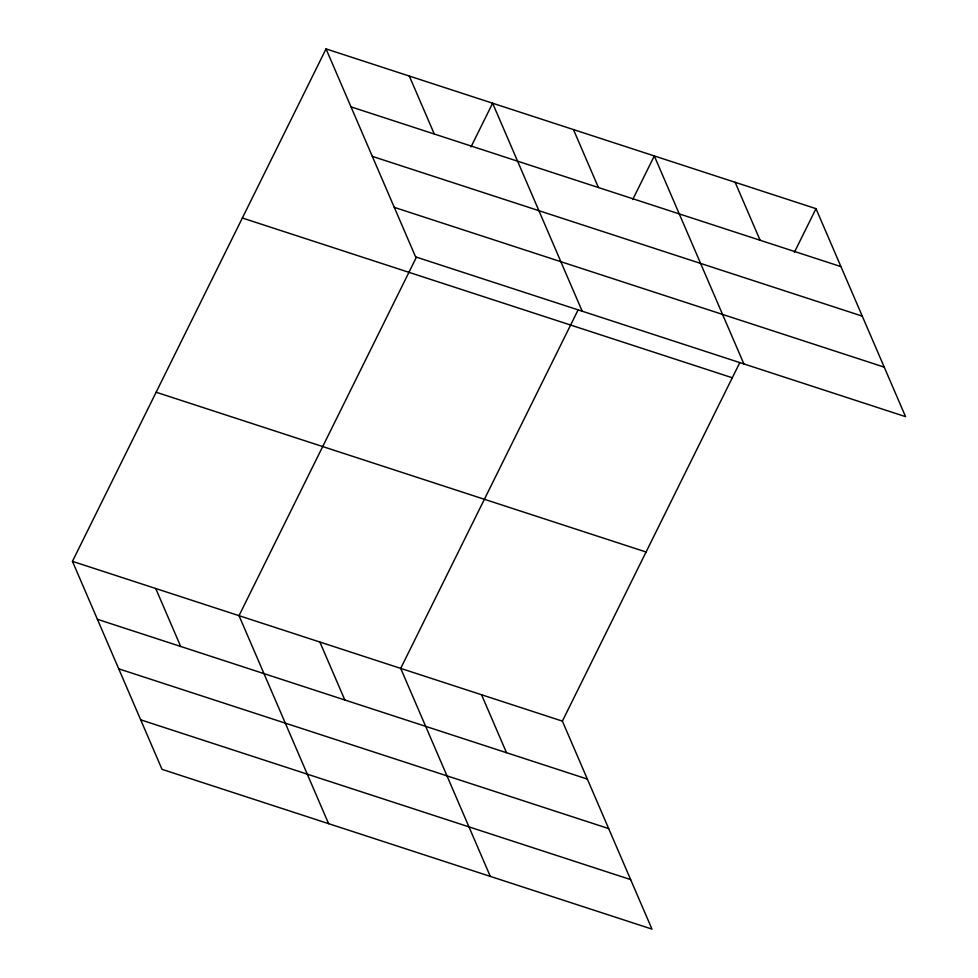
<?xml version="1.0" encoding="UTF-8"?>
<svg xmlns="http://www.w3.org/2000/svg" width="978" height="978" viewBox="0 0 978 978"><rect width="100%" height="100%" fill="white"/><g stroke="black" fill="none" stroke-linecap="round" stroke-linejoin="round"><path stroke-width="1.47" d="M72.445 561.348L562.387 721.116L651.959 929.1L162.018 769.344L72.445 561.348L326.041 48.9L815.982 208.656L905.555 416.652L415.613 256.884L326.041 48.9M416.359 257.324L239.023 615.675L328.596 823.659M471.029 146.859L492.619 103.216L582.191 311.212M578.035 310.05L400.699 668.39L490.284 876.374M632.705 199.585L654.306 155.942L743.879 363.926M562.387 721.116L739.723 362.765M794.38 252.3L815.982 208.656M351.004 106.859L840.946 266.615M372.325 156.37L862.266 316.126M394.293 207.373L884.234 367.141M242.361 218.008L732.29 377.765M156.138 392.239L646.067 552.008M97.409 619.306L587.35 779.075M118.729 668.818L608.671 828.586M140.698 719.832L630.639 879.589M735.138 182.299L760.102 240.258M573.463 129.585L598.426 187.544M409.33 76.064L434.293 134.023M481.543 694.747L506.506 752.705M319.867 642.033L344.831 699.991M155.734 588.511L180.698 646.47"/></g></svg>
